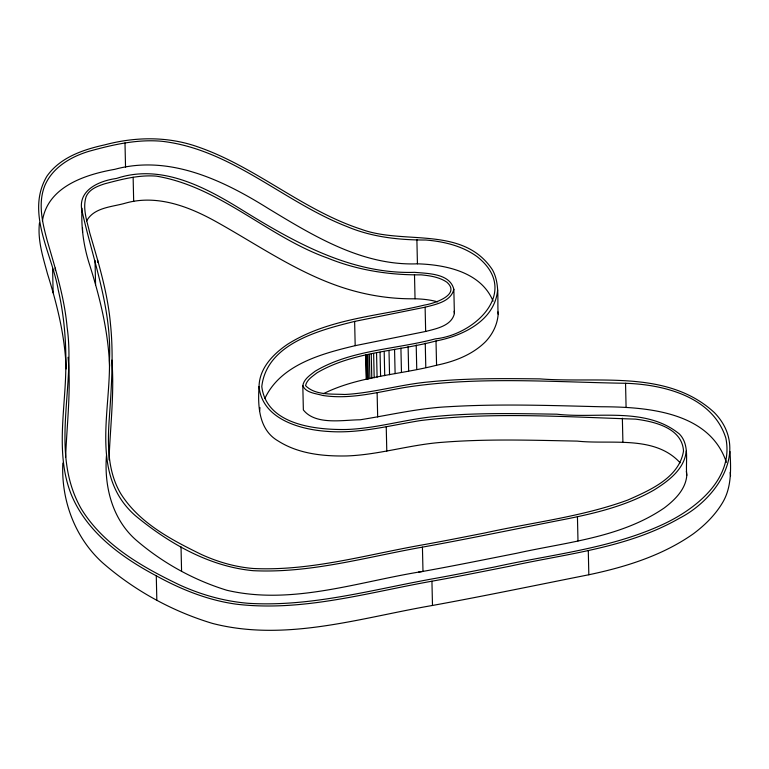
<?xml version="1.0" encoding="UTF-8"?>
<svg xmlns="http://www.w3.org/2000/svg" width="769" height="769" viewBox="0 0 769 769"><rect width="100%" height="100%" fill="white"/><g stroke="black" fill="none" stroke-linecap="round" stroke-linejoin="round"><path stroke-width="1.15" d="M65.615 457.382C66.855 424.036 71.219 390.652 68.066 357.277M106.487 455.411C104.036 486.104 112.072 518.931 135.921 539.925C162.249 562.677 193.605 580.057 226.884 590.275C292.345 605.549 358.594 581.537 422.988 571.396C454.316 565.782 485.508 559.409 516.739 553.257C566.772 542.087 620.91 537.723 664.329 507.896C674.894 499.879 685.756 489.315 686.794 475.3C685.237 461.66 690.11 444.991 679.373 433.985C645.614 406.33 596.907 418.836 556.871 414.193C516.037 413.597 475.05 412.501 434.36 416.587C404.754 419.451 376.051 428.535 346.223 429.496C315.723 429.967 266.478 424.863 261.787 386.567C266.776 343.522 319.616 330.151 354.634 321.413L355.182 345.666C321.75 353.673 280.723 364.573 264.872 398.477M109.035 459.881C110.198 426.651 114.514 393.411 111.87 360.132M259.057 386.624C259.268 368.245 273.293 353.942 287.606 344.252C328.488 318.395 378.636 316.213 424.43 305.082C433.38 303.755 461.256 295.008 446.914 282.233C439.397 277.051 430.034 275.735 421.162 274.85C389.249 275.148 357.277 270.169 327.623 258.067C267.718 236.775 220.155 186.848 156.376 176.139C138.814 174.726 121.55 179.35 104.719 183.801C97.576 186.127 89.3 189.155 86.128 196.633C82.321 208.562 87.06 221.088 89.704 232.767C98.48 262.738 107.698 292.787 110.476 324.057C113.85 356.768 111.274 389.614 109.015 422.296C107.554 446.424 107.987 472.118 120.666 493.515C139.083 522.91 170.978 539.578 201.218 554.401C217.714 561.956 235.391 567.089 253.52 568.512C310.522 571.194 366.188 554.824 421.845 545.01C442.944 541.28 463.947 537.031 484.989 532.946C532.638 522.343 581.749 516.874 627.792 500.042C649.882 490.218 679.152 477.847 683.516 451.019C682.17 427.92 654.159 421.489 635.463 419.124C563.908 416.865 491.689 411.723 420.383 420.585C390.046 425.42 359.902 433.62 328.901 431.496C301.227 429.948 262.2 419.538 259.057 386.624C257.653 406.34 258.893 429.986 278.215 441.012C298.516 453.902 323.336 456.402 346.857 455.94C379.386 454.767 410.656 444.472 443.069 442.252C487.709 438.734 532.542 440.233 577.24 441.108C610.865 444.78 654.602 434.764 680.152 462.823M259.605 410.886L259.98 407.637M302.813 385.702C303.832 379.05 310.311 375.012 315.184 371.187C351.423 349.684 395.554 349.472 435.331 338.869C475.511 334.726 520.853 291.018 477.03 256.577C462.198 245.83 443.838 241.514 425.853 240.015C399.015 240.091 371.936 237.121 346.992 226.567C283.492 201.959 231.575 149.273 161.836 141.275C137.218 139.054 112.851 144.687 89.271 151.205C70.892 156.674 52.436 167.421 44.708 185.848C37.748 203.593 42.458 222.885 47.197 240.543C55.455 269.035 64.471 297.516 67.105 327.229C75.775 387.461 49.264 452.845 81.274 508.857C103.632 545.231 142.102 566.936 179.571 584.93C201.363 594.898 224.759 601.425 248.685 603.329C310.513 607.039 371.033 590.025 431.342 579.076C452.595 575.308 473.762 571.031 494.948 566.916C551.363 554.411 610.163 548.845 663.089 524.314C695.849 509.03 734.059 478.895 725.859 438.157C712.853 396.756 664.137 384.51 625.543 383.279C552.2 382.106 478.097 376.118 405.234 387.393C377.964 392.046 350.443 399.784 322.605 395.439C316.097 393.468 305.783 392.949 302.813 385.702L303.361 409.954C315.588 425.44 342.839 419.912 360.065 419.797C389.422 415.173 418.48 408.137 448.289 406.734C499.177 403.648 550.2 405.503 601.118 406.753C646.354 406.888 709.595 411.425 726.407 462.419M39.44 223.058C37.489 240.389 43.054 257.394 47.515 273.918C57.194 304.784 65.057 336.457 66.163 368.937M42.42 220.943C47.63 186.665 85.234 174.525 114.841 169.315C169.363 154.396 223.193 180.292 268.448 208.62C313.771 236.025 362.401 265.968 417.432 263.825C445.712 264.671 481.173 272.043 493.064 301.15M686.246 451.047C684.535 469.186 668.28 481.154 653.996 490.026C623.601 507.482 588.852 514.711 554.814 521.267C510.712 530.014 466.677 539.127 422.431 547.134C366.496 557.025 310.522 573.443 253.222 570.685C209.197 566.561 168.834 543.308 135.373 515.672C90.088 476.001 110.505 412.559 109.448 360.786C111.957 309.926 93.731 262.114 82.591 213.417C75.823 190.885 98.317 180.955 116.484 178.456C161.605 163.259 206.034 187.578 243.437 210.802C295.19 242.764 351.827 274.37 414.635 272.332C427.843 273.591 449.894 273.283 453.835 289.298L454.383 313.56C451.557 325.931 436.138 328.728 425.661 331.458L355.191 345.666M497.63 289.99C494.861 320.586 462.823 335.89 436.013 340.975C396.612 351.539 352.865 351.654 316.915 372.869C312.57 376.329 306.773 379.799 305.553 385.644C315.213 395.554 332.064 393.766 344.829 394.487C373.263 393.036 400.678 384.375 429.015 381.914C465.86 378.088 502.964 378.483 539.953 378.886C598.224 383.433 667.405 369.158 714.401 412.626C750.361 449.74 717.025 499.052 679.517 518.2C627.773 547.98 567.243 553.574 509.972 566.186C483.98 571.28 458.007 576.548 431.938 581.201C367.399 592.668 302.169 612.095 236.035 604.136C207.841 600.224 181.09 589.477 156.28 575.808C121.483 557.333 86.935 532.35 71.363 494.784C58.213 462.015 62.529 426.161 64.769 391.892C67.211 357.748 65.942 323.191 58.204 289.759C51.85 253.068 25.444 212.465 46.909 176.216C60.251 157.261 83.35 149.571 105.007 144.793C135.344 136.719 167.748 136.276 197.585 146.783C255.779 166.758 302.563 210.187 361.17 229.239C403.85 245.148 462.967 225.288 492.439 269.813C500.023 283.377 497.082 299.42 498.177 314.252C497.38 324.585 492.689 334.092 485.624 341.599C472.474 354.74 454.479 361.555 436.571 365.237C399.073 374.916 358.537 376.185 323.413 393.699M730.002 451.528C730.906 468.59 731.828 486.585 722.975 501.965C715.603 514.596 705.144 524.996 693.484 533.705C662.494 555.574 625.591 567.003 588.833 574.76C536.743 585.103 484.739 595.946 432.486 605.463C360.401 617.834 285.76 642.23 212.6 623.457C172.227 611.326 134.191 590.409 102.469 562.658C74.795 537.569 61.087 500.09 62.827 463.111M453.835 289.298C451.009 301.679 435.581 304.466 425.113 307.196L354.644 321.413M86.686 220.886C94.02 207.313 112.149 207.005 125.318 203.189C157.011 194.115 189.347 206.659 216.81 222.068C258.557 245.388 298.314 273.37 344.262 288.087C367.111 295.363 391.037 299.16 415.039 298.776C422.642 299.006 430.284 299.756 437.619 301.871M418.547 572.069L422.988 571.396L422.431 547.134M109.573 366.15C108.304 331.833 100.133 298.324 89.906 265.699C83.802 247.137 80.956 227.768 82.023 208.207M497.918 311.916L498.177 314.252M454.133 311.272L454.383 313.56M730.185 472.329L730.55 475.79M686.371 471.262L686.794 475.3M625.543 383.279L626.091 407.541M622.361 418.201L622.909 442.463M588.285 550.498L588.833 574.76M577.442 516.71L577.99 540.963M436.013 340.975L436.571 365.237M431.938 581.201L432.486 605.463M425.113 307.196L425.661 331.458M425.247 343.147L425.795 367.409M416.885 239.563L417.432 263.825M414.491 274.514L415.039 298.776M416.202 344.973L416.75 369.235M408.108 346.608L408.656 370.869M400.909 348.059L401.456 372.321M394.555 349.337L395.112 373.599M388.999 350.462L389.547 374.724M386.24 426.862L386.788 451.124M384.183 351.433L384.731 375.695M380.049 352.269L380.597 376.522M376.55 352.971L377.098 377.233M377.118 392.728L377.675 416.981M373.638 353.557L374.186 377.819M371.244 354.038L371.802 378.3M369.341 354.432L369.889 378.684M367.851 354.73L368.399 378.982M366.726 354.951L367.284 379.213M365.929 355.115L366.477 379.377M365.794 355.143L366.342 379.405M181.023 546.826L181.571 571.088M156.28 575.808L156.828 600.06M133.133 177.255L133.681 201.516M124.991 142.919L125.539 167.181M97.682 260.009L97.73 262.325M95.029 260.518L95.577 284.77M55.243 268.083L55.291 270.39M52.59 268.583L53.138 292.845M82.523 227.845L82.581 232.459"/></g></svg>
